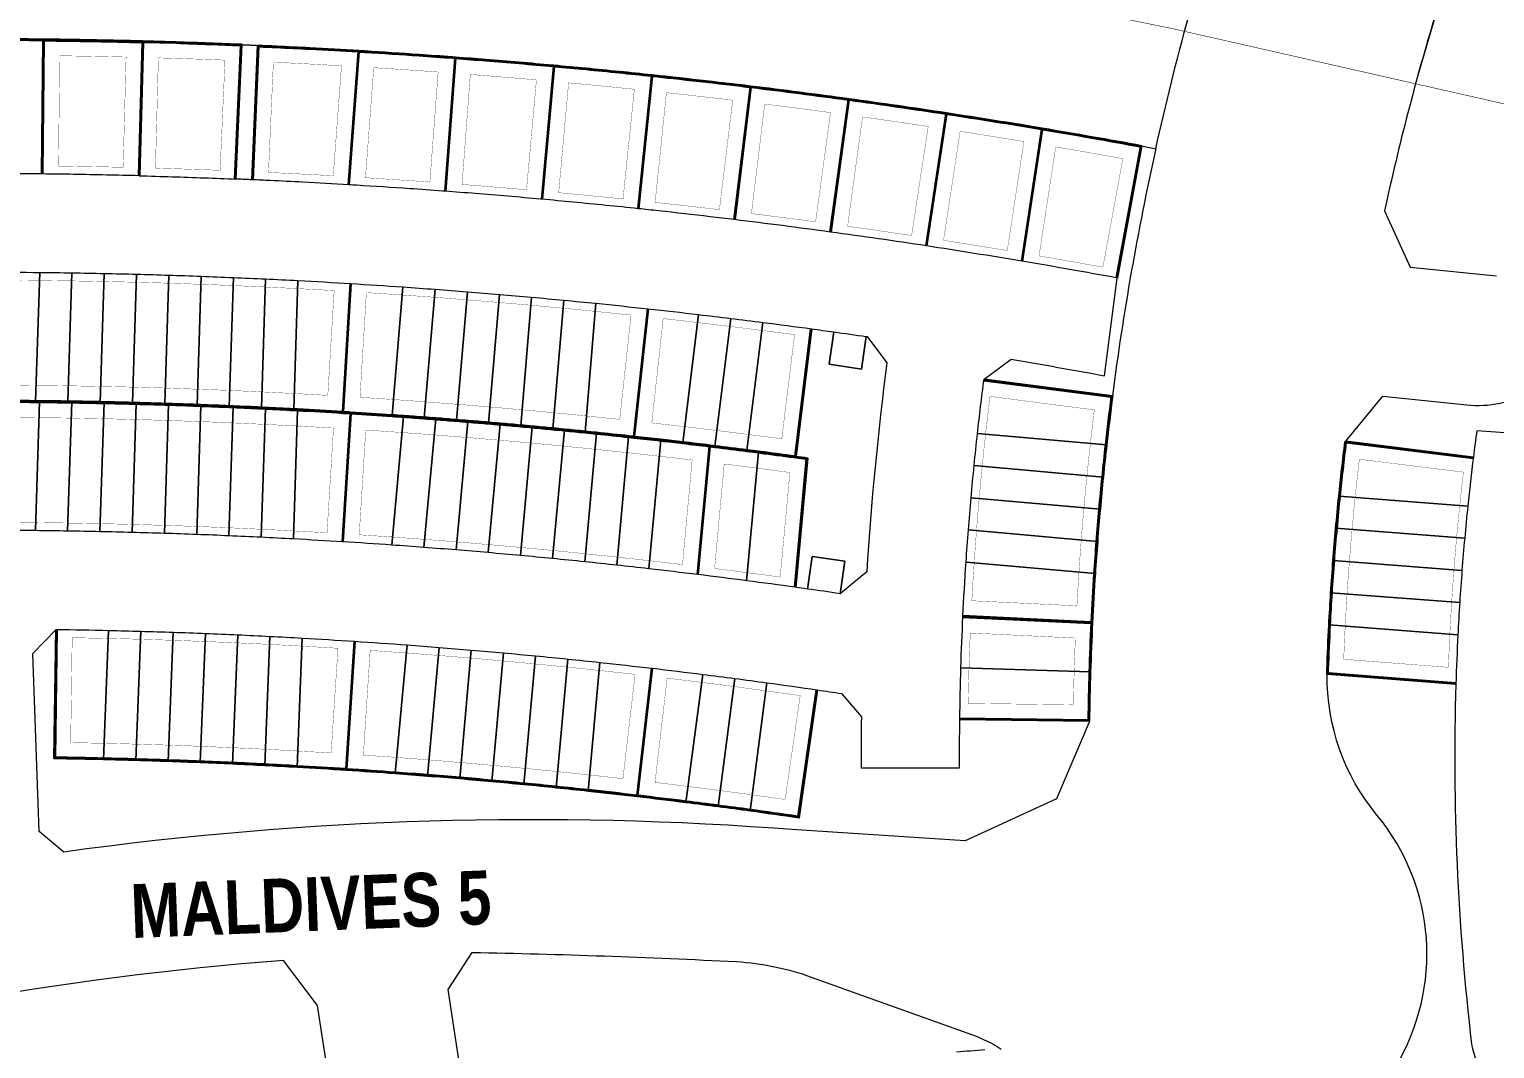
# Model space of a CAD drawing. Header units: centimetres. Extents: x -6122352 to 7132207, y -1694241 to 1947892.
# Drawn here: x 590371 to 862755, y -135533 to 53907 of the extents above; entities that cross this region are included whole.
import ezdxf

# ---------------------------------------------------------------- set-up
doc = ezdxf.new("R2010")
doc.units = ezdxf.units.CM
doc.header["$MEASUREMENT"] = 0
doc.linetypes.add('XR-AR-END-SETTING OUT PLAN$0$23261-XR-AR-SI-GF$0$HIDDEN', pattern=[0.375, 0.25, -0.125])
for name, color, linetype, lineweight, true_color in [('08-Compound Wall-2', 6, 'Continuous', 25, 0xff00ff), ('23585-XR-AR-DAMAC PLOT LIMITS$0$1-End units', 7, 'Continuous', 5, 0xf8991e), ('23585-XR-AR-DAMAC PLOT LIMITS$0$1-Open Space', 7, 'Continuous', 5, 0x90cf5a), ('23585-XR-AR-DAMAC PLOT LIMITS$0$1-Utility', 7, 'Continuous', 5, 0x8db1ff)]:
    doc.layers.add(name, color=color, linetype=linetype, lineweight=lineweight, true_color=true_color)
for name, color, linetype, lineweight in [('23585-XR-AR-BOUNDARY WALLS AND SETBACKS$0$A-ANNO-TEXT', 3, 'Continuous', 25), ('23585-XR-AR-DAMAC PLOT LIMITS$0$1-LV3', 231, 'Continuous', 5), ('23585-XR-AR-DAMAC PLOT LIMITS$0$1-Mid units', 41, 'Continuous', 5), ('A-ANNO-TEXT', 3, 'Continuous', 25)]:
    doc.layers.add(name, color=color, linetype=linetype, lineweight=lineweight)
for name, color, linetype in [('23585-XR-AR-BOUNDARY WALLS AND SETBACKS$0$cluster name', 2, 'Continuous'), ('23585-XR-AR-BOUNDARY WALLS AND SETBACKS$0$setback', 7, 'XR-AR-END-SETTING OUT PLAN$0$23261-XR-AR-SI-GF$0$HIDDEN'), ('@MI-REF LAYER', 7, 'Continuous')]:
    doc.layers.add(name, color=color, linetype=linetype)
doc.layers.add('23585-XR-AR-DAMAC PLOT LIMITS$0$D-Phase New', color=7, linetype='Continuous', true_color=0x000080)
doc.styles.add('23585-XR-AR-BOUNDARY WALLS AND SETBACKS$0$Arial', font='arialbd.ttf')

# ---------------------------------------------------------------- blocks, each defined once
blk = doc.blocks.new('23585-XR-AR-BOUNDARY WALLS AND SETBACKS$0$A$Cfa569a08')
at = {"layer": '23585-XR-AR-BOUNDARY WALLS AND SETBACKS$0$cluster name', "style": '23585-XR-AR-BOUNDARY WALLS AND SETBACKS$0$Arial', "width": 0.8}
blk.add_text('MALDIVES 5', height=10, rotation=49.7694, dxfattribs=at).set_placement((496888.11, 2769268.57, -0.92))
blk = doc.blocks.new('23585-XR-AR-BOUNDARY WALLS AND SETBACKS')
at = {"layer": '08-Compound Wall-2'}
for points in [[(497019.55, 2769481.96), (497002.02, 2769465.55, -0.005978), (497001.32, 2769466.22, -0.004283), (496995.52, 2769472.01, -0.003139), (496991.34, 2769476.31, -0.003138), (496987.21, 2769480.67, -0.003138), (496983.14, 2769485.07, -0.003139), (496979.12, 2769489.53, -0.005303), (496972.46, 2769497.18), (496972.44, 2769497.33), (496990.64, 2769512.85)], [(497019.41, 2769482.11), (497002.02, 2769465.83, -0.004815), (497001.46, 2769466.37, -0.004283), (496995.67, 2769472.15, -0.003139), (496991.48, 2769476.45, -0.003138), (496987.36, 2769480.8, -0.003138), (496983.29, 2769485.21, -0.003139), (496979.27, 2769489.66, -0.005269), (496972.66, 2769497.26), (496990.77, 2769512.69)], [(496799.29, 2769380.25), (496781.61, 2769397.93, -0.00072), (496784.06, 2769400.37, -0.001296), (496788.49, 2769404.75, -0.001891), (496794.99, 2769411.1), (496795.81, 2769411.89, -0.0021), (496803.09, 2769418.87, -0.001296), (496807.62, 2769423.15), (496808.02, 2769423.52, -0.001181), (496812.16, 2769427.4, -0.001296), (496816.73, 2769431.63, -0.001296), (496821.32, 2769435.84), (496821.51, 2769436.01, -0.001242), (496825.93, 2769440.02, -0.001296), (496830.56, 2769444.18, -0.00114), (496835.14, 2769448.25, -0.000734), (496838.1, 2769450.85, -0.002045), (496845.52, 2769457.32, -0.000969), (496849.05, 2769460.36, -0.003827), (496863.1, 2769472.21, -0.003827), (496877.33, 2769483.85, -0.003747), (496891.44, 2769495.03, -0.003905), (496906.31, 2769506.46), (496921.39, 2769486.52)], [(496907.19, 2769475.62), (496891.64, 2769494.94, -0.003842), (496906.27, 2769506.18), (496921.23, 2769486.4)], [(496893.09, 2769464.44), (496877.53, 2769483.76, -0.003706), (496891.48, 2769494.82), (496907.04, 2769475.5)], [(496879.15, 2769453.05), (496863.31, 2769472.12, -0.003785), (496877.38, 2769483.63), (496892.93, 2769464.32)], [(496865.4, 2769441.44), (496849.26, 2769460.27, -0.003785), (496863.15, 2769471.99), (496879, 2769452.92)], [(496918.54, 2769455.54), (496936.94, 2769471.04, 0.004383), (496942.9, 2769464.09, 0.002874), (496946.87, 2769459.59, 0.002874), (496950.89, 2769455.14, 0.002874), (496954.97, 2769450.73, 0.002874), (496959.09, 2769446.37, 0.004383), (496965.48, 2769439.82, 0.004382), (496971.97, 2769433.38, 0.004382), (496978.58, 2769427.05), (496962.11, 2769409.53)], [(496918.67, 2769455.39), (496936.92, 2769470.75, 0.004288), (496942.75, 2769463.96, 0.002874), (496946.72, 2769459.46, 0.002874), (496950.74, 2769455, 0.002874), (496954.82, 2769450.59, 0.002874), (496958.95, 2769446.23, 0.004336), (496965.26, 2769439.75), (496948.32, 2769422.95)], [(496851.82, 2769429.62), (496835.35, 2769448.16, -0.000716), (496838.23, 2769450.7, -0.002045), (496845.65, 2769457.17, -0.000948), (496849.11, 2769460.14), (496865.24, 2769441.31)], [(496838.42, 2769417.6), (496821.72, 2769435.93, -0.001221), (496826.06, 2769439.87, -0.001296), (496830.69, 2769444.03, -0.001122), (496835.2, 2769448.03), (496851.67, 2769429.49)], [(496948.47, 2769422.81), (496965.4, 2769439.6, 0.004334), (496971.84, 2769433.23, 0.004286), (496978.3, 2769427.04), (496961.96, 2769409.66)], [(496889.81, 2769438.1), (496905.33, 2769419.93, 0.00065), (496903.07, 2769418.04, 0.000689), (496900.67, 2769416.03), (496900.13, 2769415.57, 0.000477), (496898.48, 2769414.18, 0.001323), (496893.9, 2769410.29), (496893.17, 2769409.66, 0.00111), (496889.35, 2769406.38, 0.000914), (496886.22, 2769403.67, 0.001081), (496882.53, 2769400.44), (496866.76, 2769418.4)], [(496825.21, 2769405.38), (496808.23, 2769423.45, -0.001161), (496812.3, 2769427.25, -0.001296), (496816.86, 2769431.48, -0.001329), (496821.57, 2769435.8), (496838.28, 2769417.47)], [(496812.19, 2769392.95), (496795.2, 2769411.02), (496795.95, 2769411.74, -0.0021), (496803.23, 2769418.73, -0.001296), (496807.75, 2769423), (496808.08, 2769423.31), (496825.07, 2769405.24)], [(496909.43, 2769391.86), (496893.36, 2769409.56), (496894.03, 2769410.14, -0.001323), (496898.61, 2769414.03, -0.000477), (496900.26, 2769415.42), (496900.8, 2769415.88, -0.000689), (496903.2, 2769417.89, -0.000695), (496905.62, 2769419.91, -0.000435), (496907.13, 2769421.17), (496923.23, 2769403.45)], [(496905.49, 2769420.06), (496905.49, 2769420.06, -0.000477), (496907.15, 2769421.44), (496923.37, 2769403.58)], [(496866.61, 2769418.26), (496882.38, 2769400.31), (496881.7, 2769399.71, 0.001323), (496877.21, 2769395.74, 0.000475), (496875.6, 2769394.3, 0.000848), (496872.73, 2769391.74, 0.000475), (496871.13, 2769390.3, 0.000848), (496868.28, 2769387.72, 0.000475), (496866.69, 2769386.27, 0.000848), (496863.85, 2769383.67, 0.000475), (496862.26, 2769382.21, 0.000848), (496859.44, 2769379.6, 0.000475), (496857.86, 2769378.13, 0.000848), (496855.05, 2769375.51, 0.000475), (496853.48, 2769374.03, 0.000848), (496850.69, 2769371.39, 0.000475), (496849.12, 2769369.91, 0.001702), (496843.55, 2769364.57, 0.000294), (496842.59, 2769363.64), (496825.98, 2769380.83)], [(496799.43, 2769380.39), (496781.9, 2769397.93, -0.000678), (496784.2, 2769400.23, -0.001296), (496788.63, 2769404.61, -0.00187), (496795.06, 2769410.88), (496812.05, 2769392.81)], [(496860.35, 2769347.29), (496843.76, 2769364.5, -0.001679), (496849.26, 2769369.76, -0.000475), (496850.82, 2769371.25, -0.000848), (496853.62, 2769373.89, -0.000475), (496855.19, 2769375.36, -0.000848), (496858, 2769377.99, -0.000475), (496859.58, 2769379.45, -0.000848), (496862.4, 2769382.06, -0.000475), (496863.99, 2769383.52, -0.000848), (496866.82, 2769386.12, -0.000475), (496868.42, 2769387.57, -0.000848), (496871.27, 2769390.15, -0.000475), (496872.87, 2769391.59, -0.000848), (496875.73, 2769394.16, -0.000475), (496877.34, 2769395.59, -0.001323), (496881.84, 2769399.56), (496882.58, 2769400.22, -0.001103), (496886.35, 2769403.51, -0.000914), (496889.48, 2769406.23, -0.001083), (496893.21, 2769409.43), (496909.28, 2769391.73)], [(496797.17, 2769378.13), (496779.49, 2769395.81, 0.001247), (496775.28, 2769391.55, 0.001296), (496770.92, 2769387.11), (496766.58, 2769382.64, 0.001294), (496762.27, 2769378.15, 0.001296), (496757.98, 2769373.64, 0.001237), (496753.91, 2769369.32), (496753.72, 2769369.11, 0.002134), (496746.74, 2769361.59), (496744.59, 2769359.25, 0.00097), (496741.45, 2769355.8, 0.001164), (496737.7, 2769351.65, 0.001296), (496733.55, 2769347.01, 0.001296), (496729.42, 2769342.35), (496729.2, 2769342.1, 0.001225), (496725.32, 2769337.67, 0.001296), (496721.24, 2769332.97, 0.001306), (496717.15, 2769328.21)], [(496797.02, 2769377.99), (496779.49, 2769395.53, 0.001205), (496775.42, 2769391.41, 0.001296), (496771.06, 2769386.97), (496766.79, 2769382.57), (496784.63, 2769365.35)], [(496940.17, 2769393.7), (496955.35, 2769375.11, 0.002143), (496948.29, 2769369.3, 0.001405), (496943.69, 2769365.45, 0.001405), (496939.11, 2769361.57, 0.002143), (496932.16, 2769355.62, 0.002143), (496925.27, 2769349.6, 0.001405), (496920.77, 2769345.62, 0.001405), (496916.3, 2769341.62, 0.001405), (496911.86, 2769337.59, 0.001405), (496907.43, 2769333.54, 0.001405), (496903.03, 2769329.46, 0.001405), (496898.65, 2769325.36, 0.002143), (496892.01, 2769319.05, 0.002143), (496885.43, 2769312.69, 0.001405), (496881.15, 2769308.49, 0.001405), (496876.89, 2769304.27, 0.001405), (496872.65, 2769300.02, 0.001405), (496868.44, 2769295.75, 0.001405), (496864.25, 2769291.45, 0.001405), (496860.08, 2769287.13, 0.002143), (496853.78, 2769280.5), (496836.31, 2769296.96)], [(496940.02, 2769393.58), (496955.07, 2769375.14, 0.002096), (496948.16, 2769369.45, 0.001405), (496943.56, 2769365.6, 0.001405), (496938.98, 2769361.73, 0.00212), (496932.11, 2769355.83), (496916.53, 2769373.83)], [(496772.23, 2769352.3), (496754.13, 2769369.25, -0.001216), (496758.13, 2769373.51, -0.001296), (496762.42, 2769378.02, -0.001273), (496766.65, 2769382.43), (496784.49, 2769365.2)], [(496825.83, 2769380.69), (496842.45, 2769363.5, 0.001838), (496836.47, 2769357.69), (496835.96, 2769357.19, 0.001165), (496832.2, 2769353.47), (496831.69, 2769352.97, 0.001165), (496827.95, 2769349.24), (496827.45, 2769348.73, 0.001165), (496823.73, 2769344.98), (496823.22, 2769344.47, 0.001165), (496819.52, 2769340.7), (496819.02, 2769340.18, 0.001165), (496815.34, 2769336.39), (496814.84, 2769335.88, 0.001165), (496811.18, 2769332.07), (496810.68, 2769331.55, 0.001165), (496807.04, 2769327.72), (496806.55, 2769327.2, 0.001165), (496802.93, 2769323.35), (496802.44, 2769322.82, 0.001974), (496796.35, 2769316.26), (496778.76, 2769332.44)], [(496916.38, 2769373.7), (496931.95, 2769355.7, 0.00212), (496925.13, 2769349.75, 0.001405), (496920.64, 2769345.77, 0.001405), (496916.17, 2769341.77, 0.001405), (496911.72, 2769337.74, 0.001405), (496907.29, 2769333.69, 0.001405), (496902.89, 2769329.61, 0.001405), (496898.51, 2769325.5, 0.00212), (496891.95, 2769319.27), (496875.48, 2769336.45)], [(496772.09, 2769352.16), (496753.99, 2769369.11, 0.002173), (496746.89, 2769361.46), (496744.74, 2769359.11, 0.000949), (496741.66, 2769355.74), (496760.02, 2769339.07)], [(496814.08, 2769299.94), (496796.5, 2769316.12, -0.001974), (496802.59, 2769322.69), (496803.08, 2769323.21, -0.001165), (496806.7, 2769327.06), (496807.19, 2769327.58, -0.001165), (496810.83, 2769331.41), (496811.32, 2769331.93, -0.001165), (496814.98, 2769335.74), (496815.48, 2769336.25, -0.001165), (496819.16, 2769340.04), (496819.66, 2769340.56, -0.001165), (496823.36, 2769344.33), (496823.87, 2769344.84, -0.001165), (496827.59, 2769348.59), (496828.09, 2769349.09, -0.001165), (496831.83, 2769352.83), (496832.34, 2769353.33, -0.001165), (496836.1, 2769357.04), (496836.61, 2769357.55, -0.00186), (496842.66, 2769363.43, -0.000294), (496843.62, 2769364.36), (496860.21, 2769347.15)], [(496875.34, 2769336.31), (496891.8, 2769319.13, 0.00212), (496885.29, 2769312.84, 0.001405), (496881.01, 2769308.64, 0.001405), (496876.75, 2769304.41, 0.001405), (496872.51, 2769300.16, 0.001405), (496868.3, 2769295.89, 0.001405), (496864.11, 2769291.59, 0.001405), (496859.94, 2769287.27, 0.002097), (496853.77, 2769280.78), (496836.45, 2769297.1)]]:
    blk.add_lwpolyline(points, format="xyb", dxfattribs=at)
blk.add_lwpolyline([(496889.96, 2769438.23), (496905.49, 2769420.06)], dxfattribs=at)
at = {"layer": '23585-XR-AR-BOUNDARY WALLS AND SETBACKS$0$setback', "ltscale": 40, "const_width": 0.05}
for points in [[(496991.45, 2769509.6, 0.003395), (496995.53, 2769504.94, 0.003305), (496999.55, 2769500.46, 0.003304), (497003.64, 2769496.04, 0.003304), (497007.78, 2769491.68, 0.003305), (497011.98, 2769487.36, 0.003356), (497016.31, 2769483.04), (497002.06, 2769469.7, -0.003278), (496997.66, 2769474.11, -0.003139), (496993.5, 2769478.39, -0.003138), (496989.4, 2769482.72, -0.003138), (496985.36, 2769487.1, -0.003139), (496981.36, 2769491.52, -0.003795), (496976.61, 2769496.95)], [(496918.09, 2769485.91, 0.002556), (496908.54, 2769478.57), (496895.68, 2769494.54, -0.002644), (496905.73, 2769502.26)], [(496894.41, 2769467.43), (496881.55, 2769483.39, -0.002504), (496890.96, 2769490.85), (496903.81, 2769474.88, 0.002548)], [(496880.43, 2769456.05), (496867.33, 2769471.82, -0.002574), (496876.88, 2769479.63), (496889.74, 2769463.66, 0.002553)], [(496875.81, 2769452.22, 0.002553), (496866.62, 2769444.46), (496853.28, 2769460.03, -0.002575), (496862.71, 2769467.98)], [(496921.63, 2769454.22), (496936.58, 2769466.81, 0.002955), (496940.64, 2769462.11, 0.002874), (496944.63, 2769457.59, 0.002874), (496948.68, 2769453.11, 0.002874), (496952.77, 2769448.68, 0.002874), (496956.92, 2769444.3, 0.002955), (496961.24, 2769439.84), (496947.35, 2769426.07, -0.00326), (496942.42, 2769431.18, -0.002748), (496938.31, 2769435.53, -0.002747), (496934.25, 2769439.92, -0.002747), (496930.23, 2769444.36, -0.002748), (496926.27, 2769448.84, -0.00326)], [(496862.07, 2769440.56, 0.000332), (496860.88, 2769439.54, 0.002045), (496853.61, 2769433.2, 0.000156), (496853, 2769432.66), (496839.38, 2769447.99, -0.000173), (496840.08, 2769448.6, -0.002045), (496847.48, 2769455.05, -0.000343), (496848.73, 2769456.12)], [(496848.5, 2769428.69, 0.000581), (496846.21, 2769426.65, 0.001296), (496841.67, 2769422.57, 0.000605), (496839.56, 2769420.66), (496825.75, 2769435.81, -0.000616), (496827.94, 2769437.79, -0.001296), (496832.56, 2769441.94, -0.000582), (496834.89, 2769444.01)], [(496888.63, 2769435.17), (496901.3, 2769420.34, 0.000026), (496901.21, 2769420.27, 0.000689), (496898.81, 2769418.25), (496898.26, 2769417.79, 0.000477), (496896.6, 2769416.39, 0.001323), (496892.02, 2769412.5), (496891.28, 2769411.87, 0.00111), (496887.46, 2769408.58, 0.000914), (496884.32, 2769405.85, 0.000444), (496882.8, 2769404.53), (496869.93, 2769419.18, -0.001396), (496874.81, 2769423.42, -0.001296), (496879.35, 2769427.32, -0.001296), (496883.92, 2769431.2, -0.001331)], [(496960.96, 2769412.68, -0.003005), (496956.24, 2769417.22, -0.003005), (496951.58, 2769421.81), (496965.46, 2769435.58, 0.002953), (496969.88, 2769431.23, 0.002953), (496974.35, 2769426.93)], [(496835.12, 2769416.62, 0.000713), (496832.65, 2769414.35, 0.001296), (496828.18, 2769410.2, 0.000544), (496826.3, 2769408.45), (496812.26, 2769423.39, -0.000555), (496814.21, 2769425.21, -0.001296), (496818.76, 2769429.42, -0.000724), (496821.31, 2769431.77)], [(496910.63, 2769394.86), (496897.52, 2769409.3, -0.000859), (496900.48, 2769411.81, -0.000477), (496902.13, 2769413.2), (496902.67, 2769413.66, -0.000689), (496905.06, 2769415.66, -0.000539), (496906.93, 2769417.23), (496920.05, 2769402.78, 0.001372), (496915.37, 2769398.87, 0.001397)], [(496800.35, 2769383.43), (496785.86, 2769397.93, -0.000094), (496786.18, 2769398.25, -0.001296), (496790.59, 2769402.61, -0.001256), (496794.9, 2769406.82), (496808.94, 2769391.88, 0.001179), (496804.97, 2769388, 0.001296), (496800.63, 2769383.7, 0.000083)], [(496861.4, 2769350.38), (496847.86, 2769364.42, -0.001038), (496851.26, 2769367.66, -0.000475), (496852.82, 2769369.14, -0.000848), (496855.61, 2769371.78, -0.000475), (496857.17, 2769373.25, -0.000848), (496859.98, 2769375.86, -0.000475), (496861.55, 2769377.33, -0.000848), (496864.37, 2769379.93, -0.000475), (496865.95, 2769381.39, -0.000848), (496868.78, 2769383.98, -0.000475), (496870.37, 2769385.42, -0.000848), (496873.21, 2769388, -0.000475), (496874.81, 2769389.43, -0.000848), (496877.66, 2769391.99, -0.000475), (496879.27, 2769393.42, -0.001323), (496883.75, 2769397.39), (496884.5, 2769398.04, -0.001103), (496888.26, 2769401.33, -0.000914), (496891.38, 2769404.04, -0.00046), (496892.96, 2769405.39), (496906.07, 2769390.95, 0.001377), (496901.44, 2769386.95, 0.001352), (496896.92, 2769383, 0.001352), (496892.42, 2769379.02, 0.001352), (496887.93, 2769375.01, 0.001352), (496883.48, 2769370.99, 0.001352), (496879.04, 2769366.93, 0.001352), (496874.62, 2769362.86, 0.001352), (496870.23, 2769358.76, 0.001352), (496865.86, 2769354.64, 0.001387), (496861.4, 2769350.38, 0.001387)], [(496785.57, 2769368.47, -0.00066), (496787.74, 2769370.7, -0.001296), (496792.01, 2769375.06, -0.000598), (496793.99, 2769377.06), (496779.5, 2769391.56, 0.000619), (496777.41, 2769389.45, 0.001295), (496773.07, 2769385.02), (496770.83, 2769382.71)], [(496773.12, 2769355.44), (496758.15, 2769369.45, -0.000611), (496760.16, 2769371.58, -0.001296), (496764.44, 2769376.08, -0.000668), (496766.66, 2769378.39), (496781.4, 2769364.15, 0.000645), (496779.26, 2769361.92, 0.001296), (496775.06, 2769357.5, 0.0006)], [(496878.62, 2769337.37, -0.001548), (496883.52, 2769342.01, -0.001374), (496887.89, 2769346.11, -0.001374), (496892.29, 2769350.18, -0.001374), (496896.71, 2769354.23, -0.001374), (496901.15, 2769358.25, -0.001374), (496905.61, 2769362.25, -0.001374), (496910.09, 2769366.22, -0.001548), (496915.17, 2769370.67), (496927.93, 2769355.92, 0.001443), (496923.28, 2769351.85, 0.001405), (496918.78, 2769347.86, 0.001405), (496914.3, 2769343.85, 0.001405), (496909.84, 2769339.81, 0.001405), (496905.4, 2769335.74, 0.001405), (496900.98, 2769331.66, 0.001405), (496896.59, 2769327.54, 0.001443), (496892.11, 2769323.29)]]:
    blk.add_lwpolyline(points, format="xyb", close=True, dxfattribs=at)
for points in [[(496813.25, 2769396.06), (496799.21, 2769411, -0.00172), (496805.16, 2769416.7, -0.000784), (496807.89, 2769419.28), (496821.93, 2769404.34, 0.000773), (496819.29, 2769401.84, 0.001775), (496813.25, 2769396.06, 0.001775)], [(496865.42, 2769415.22), (496878.29, 2769400.57, 0.000883), (496875.28, 2769397.9, 0.000475), (496873.67, 2769396.47, 0.000848), (496870.8, 2769393.9, 0.000475), (496869.19, 2769392.45, 0.000848), (496866.33, 2769389.86, 0.000475), (496864.73, 2769388.41, 0.000848), (496861.89, 2769385.81, 0.000475), (496860.3, 2769384.34, 0.000848), (496857.47, 2769381.73, 0.000475), (496855.89, 2769380.26, 0.000848), (496853.07, 2769377.62, 0.000475), (496851.49, 2769376.14, 0.000848), (496848.69, 2769373.5, 0.000475), (496847.12, 2769372.01, 0.001358), (496842.66, 2769367.74), (496829.11, 2769381.76, -0.001452), (496833.96, 2769386.4, -0.001296), (496838.31, 2769390.52, -0.001296), (496842.69, 2769394.61, -0.001296), (496847.09, 2769398.68, -0.001296), (496851.5, 2769402.73, -0.001296), (496855.94, 2769406.76, -0.001296), (496860.4, 2769410.76, -0.001452), (496865.42, 2769415.22, -0.001452)], [(496938.8, 2769390.64), (496951.14, 2769375.54, 0.001442), (496946.37, 2769371.6, 0.001405), (496941.76, 2769367.74, 0.001405), (496937.16, 2769363.86, 0.001442), (496932.47, 2769359.84), (496919.71, 2769374.59, -0.001486), (496924.63, 2769378.8, -0.001374), (496929.21, 2769382.67, -0.001374), (496933.81, 2769386.51, -0.001486), (496938.8, 2769390.64, -0.001486)], [(496781.76, 2769333.49, -0.00148), (496786.43, 2769338.5, -0.001296), (496790.53, 2769342.86, -0.001296), (496794.66, 2769347.2, -0.001296), (496798.81, 2769351.53, -0.001296), (496802.99, 2769355.83, -0.001296), (496807.18, 2769360.1, -0.001296), (496811.4, 2769364.36, -0.001296), (496815.64, 2769368.59, -0.001296), (496819.9, 2769372.81, -0.001479), (496824.79, 2769377.59), (496838.35, 2769363.57, 0.0012), (496834.44, 2769359.76), (496833.93, 2769359.25, 0.001165), (496830.16, 2769355.53), (496829.65, 2769355.03, 0.001165), (496825.9, 2769351.28), (496825.39, 2769350.78, 0.001165), (496821.66, 2769347.01), (496821.16, 2769346.5, 0.001165), (496817.45, 2769342.72), (496816.94, 2769342.21, 0.001165), (496813.25, 2769338.41), (496812.75, 2769337.89, 0.001165), (496809.08, 2769334.07), (496808.59, 2769333.55, 0.001165), (496804.94, 2769329.71), (496804.44, 2769329.19, 0.001165), (496800.81, 2769325.33), (496800.32, 2769324.81, 0.001359), (496796.11, 2769320.28)], [(496800.53, 2769316.22, -0.001355), (496804.7, 2769320.71), (496805.19, 2769321.23, -0.001165), (496808.8, 2769325.07), (496809.3, 2769325.59, -0.001165), (496812.93, 2769329.41), (496813.42, 2769329.93, -0.001165), (496817.07, 2769333.72), (496817.57, 2769334.24, -0.001165), (496821.24, 2769338.02), (496821.74, 2769338.53, -0.001165), (496825.43, 2769342.29), (496825.93, 2769342.8, -0.001165), (496829.64, 2769346.54), (496830.15, 2769347.05, -0.001165), (496833.88, 2769350.77), (496834.39, 2769351.27, -0.001165), (496838.14, 2769354.97), (496838.65, 2769355.48, -0.001513), (496843.55, 2769360.25), (496857.08, 2769346.22, 0.001387), (496852.67, 2769341.91, 0.001352), (496848.39, 2769337.69, 0.001352), (496844.13, 2769333.45, 0.001352), (496839.9, 2769329.19, 0.001352), (496835.69, 2769324.9, 0.001352), (496831.5, 2769320.59, 0.001352), (496827.34, 2769316.26, 0.001352), (496823.2, 2769311.91, 0.001352), (496819.08, 2769307.53, 0.001387), (496814.88, 2769303.02)], [(496839.47, 2769298.11, -0.001548), (496844.12, 2769303, -0.001374), (496848.28, 2769307.31, -0.001374), (496852.47, 2769311.6, -0.001374), (496856.68, 2769315.86, -0.001374), (496860.91, 2769320.11, -0.001374), (496865.16, 2769324.33, -0.001374), (496869.44, 2769328.52, -0.001548), (496874.28, 2769333.22, -0.001548)], [(496874.28, 2769333.22), (496887.78, 2769319.14, 0.001443), (496883.34, 2769314.84, 0.001405), (496879.04, 2769310.63, 0.001405), (496874.77, 2769306.39, 0.001405), (496870.52, 2769302.13, 0.001405), (496866.3, 2769297.85, 0.001405), (496862.1, 2769293.54, 0.001405), (496857.92, 2769289.21, 0.001443), (496853.66, 2769284.74), (496839.47, 2769298.11)]]:
    blk.add_lwpolyline(points, format="xyb", dxfattribs=at)
at = {"layer": '23585-XR-AR-BOUNDARY WALLS AND SETBACKS$0$A-ANNO-TEXT'}
blk.add_blockref('23585-XR-AR-BOUNDARY WALLS AND SETBACKS$0$A$Cfa569a08', (0, 0), dxfattribs=at)
blk = doc.blocks.new('A$C9d9485f6')
at = {"layer": 'A-ANNO-TEXT', "rotation": 312.4881850805905}
blk.add_blockref('23585-XR-AR-BOUNDARY WALLS AND SETBACKS', (-2377088.53, -1504219.25), dxfattribs=at)
blk = doc.blocks.new('23585-XR-AR-DAMAC PLOT LIMITS')
at = {"layer": '23585-XR-AR-DAMAC PLOT LIMITS$0$1-End units', "color": 251, "true_color": 0x636466}
for points in [[(496996.65, 2769505.94), (496979.12, 2769489.53, -0.005303), (496972.46, 2769497.18), (496972.44, 2769497.33), (496990.64, 2769512.85, 0.005042)], [(497019.55, 2769481.96), (497002.02, 2769465.55, -0.005978), (497001.32, 2769466.22, -0.004283), (496995.52, 2769472.01), (497013.05, 2769488.42, 0.005042)], [(496942.9, 2769464.09), (496925.14, 2769447.85, -0.004637), (496918.54, 2769455.54), (496936.94, 2769471.04, 0.004383)], [(496965.48, 2769439.82), (496948.39, 2769422.88, -0.004637), (496941.33, 2769430.14), (496959.09, 2769446.37, 0.004383)], [(496971.97, 2769433.38), (496955.19, 2769416.14, -0.004382), (496948.39, 2769422.88), (496965.48, 2769439.82, 0.004382)], [(496905.55, 2769419.98, 0.000695), (496903.13, 2769417.96, 0.000689), (496900.74, 2769415.96), (496900.19, 2769415.5, 0.000477), (496898.54, 2769414.1), (496882.95, 2769432.35, -0.001976), (496889.96, 2769438.23)], [(496978.58, 2769427.05), (496962.11, 2769409.53, -0.004382), (496955.19, 2769416.14), (496971.97, 2769433.38, 0.004382)], [(496889.42, 2769406.31, 0.000914), (496886.29, 2769403.59, 0.001103), (496882.52, 2769400.3), (496866.68, 2769418.33, -0.002045), (496873.83, 2769424.55)], [(496923.37, 2769403.58, 0.002063), (496916.34, 2769397.72), (496900.19, 2769415.5), (496900.74, 2769415.96, -0.000689), (496903.13, 2769417.96, -0.000695), (496905.55, 2769419.98, -0.000478), (496907.22, 2769421.37)], [(496882.52, 2769400.3), (496881.77, 2769399.64, 0.001323), (496877.28, 2769395.66, 0.000475), (496875.67, 2769394.23), (496859.4, 2769411.88, -0.0021), (496866.68, 2769418.33)], [(496916.34, 2769397.72, 0.002062), (496909.36, 2769391.8), (496893.21, 2769409.57), (496893.97, 2769410.22, -0.001323), (496898.54, 2769414.1, -0.000477), (496900.19, 2769415.5)], [(496909.36, 2769391.8, 0.002062), (496902.43, 2769385.82), (496886.29, 2769403.59, -0.000914), (496889.42, 2769406.31, -0.001104), (496893.21, 2769409.57)], [(496948.29, 2769369.3), (496932.85, 2769387.67, -0.002174), (496940.17, 2769393.7), (496955.35, 2769375.11, 0.002143)], [(496849.19, 2769369.84, 0.001702), (496843.62, 2769364.5, 0.000316), (496842.59, 2769363.5), (496825.91, 2769380.76, -0.0021), (496832.93, 2769387.49)], [(496842.59, 2769363.5, 0.00186), (496836.54, 2769357.62), (496836.03, 2769357.11), (496818.85, 2769373.88, -0.002128), (496825.91, 2769380.76)], [(496939.11, 2769361.57, 0.002143), (496932.16, 2769355.62), (496916.46, 2769373.77, -0.002174), (496923.66, 2769379.94)], [(496932.16, 2769355.62, 0.002143), (496925.27, 2769349.6), (496909.1, 2769367.34, -0.002236), (496916.46, 2769373.77)], [(496866.89, 2769353.55, 0.002062), (496860.28, 2769347.22), (496843.62, 2769364.5, -0.001702), (496849.19, 2769369.84, -0.000475), (496850.75, 2769371.32)], [(496860.28, 2769347.22, 0.002062), (496853.72, 2769340.84), (496836.54, 2769357.62, -0.00186), (496842.59, 2769363.5, -0.000316), (496843.62, 2769364.5)], [(496898.65, 2769325.36, 0.002143), (496892.01, 2769319.05), (496875.41, 2769336.38, -0.002236), (496882.49, 2769343.11)], [(496802.51, 2769322.76, 0.002019), (496796.29, 2769316.05), (496778.63, 2769332.3, -0.002128), (496785.33, 2769339.52)], [(496892.01, 2769319.05, 0.002143), (496885.43, 2769312.69), (496868.39, 2769329.6, -0.002236), (496875.41, 2769336.38)], [(496820.17, 2769306.51, 0.002062), (496813.95, 2769299.79), (496796.29, 2769316.05, -0.002019), (496802.51, 2769322.76), (496803, 2769323.28)], [(496860.08, 2769287.13, 0.002143), (496853.78, 2769280.5), (496836.31, 2769296.96, -0.002236), (496843.04, 2769304.03)]]:
    blk.add_lwpolyline(points, format="xyb", close=True, dxfattribs=at)
at = {"layer": '23585-XR-AR-DAMAC PLOT LIMITS$0$1-LV3', "color": 251, "true_color": 0x636466}
for points in [[(496921.39, 2769486.52, 0.003825), (496907.12, 2769475.56), (496891.44, 2769495.03, -0.003905), (496906.31, 2769506.46)], [(496907.12, 2769475.56, 0.003827), (496893.01, 2769464.38), (496877.33, 2769483.85, -0.003747), (496891.44, 2769495.03)], [(496893.01, 2769464.38, 0.003827), (496879.08, 2769452.98), (496863.1, 2769472.21, -0.003827), (496877.33, 2769483.85)], [(496879.08, 2769452.98, 0.003827), (496865.32, 2769441.37), (496849.05, 2769460.36, -0.003827), (496863.1, 2769472.21)], [(496865.32, 2769441.37, 0.000969), (496861.86, 2769438.4, 0.002045), (496854.6, 2769432.08, 0.000724), (496851.74, 2769429.56), (496835.14, 2769448.25, -0.000734), (496838.1, 2769450.85, -0.002045), (496845.52, 2769457.32, -0.000969), (496849.05, 2769460.36)], [(496851.74, 2769429.56, 0.001151), (496847.21, 2769425.53, 0.001296), (496842.68, 2769421.46, 0.001242), (496838.35, 2769417.54), (496821.51, 2769436.01, -0.001242), (496825.93, 2769440.02, -0.001296), (496830.56, 2769444.18, -0.00114), (496835.14, 2769448.25)], [(496838.35, 2769417.54), (496838.16, 2769417.36, 0.001296), (496833.67, 2769413.25, 0.001296), (496829.2, 2769409.1, 0.001181), (496825.14, 2769405.31), (496808.02, 2769423.52, -0.001181), (496812.16, 2769427.4, -0.001296), (496816.73, 2769431.63, -0.001296), (496821.32, 2769435.84), (496821.51, 2769436.01)], [(496825.14, 2769405.31), (496824.75, 2769404.94, 0.001296), (496820.32, 2769400.75, 0.0021), (496813.19, 2769393.91, 0.000316), (496812.12, 2769392.88), (496794.99, 2769411.1), (496795.81, 2769411.89, -0.0021), (496803.09, 2769418.87, -0.001296), (496807.62, 2769423.15), (496808.02, 2769423.52)], [(496812.12, 2769392.88, 0.001812), (496806.02, 2769386.93, 0.001296), (496801.68, 2769382.64, 0.00072), (496799.29, 2769380.25), (496781.61, 2769397.93, -0.00072), (496784.06, 2769400.37, -0.001296), (496788.49, 2769404.75, -0.001891), (496794.99, 2769411.1)], [(496779.49, 2769395.81, 0.001247), (496775.28, 2769391.55, 0.001296), (496770.92, 2769387.11), (496766.58, 2769382.64), (496784.56, 2769365.27, -0.001297), (496788.81, 2769369.65, -0.001296), (496793.08, 2769374, -0.001234), (496797.17, 2769378.13)], [(496784.56, 2769365.27, 0.00127), (496780.35, 2769360.88, 0.001296), (496776.15, 2769356.47, 0.001237), (496772.16, 2769352.23), (496753.91, 2769369.32, -0.001237), (496757.98, 2769373.64, -0.001296), (496762.27, 2769378.15, -0.001294), (496766.58, 2769382.64)], [(496772.16, 2769352.23), (496771.97, 2769352.03, 0.002131), (496765.15, 2769344.68), (496763.02, 2769342.36, 0.000967), (496759.96, 2769339), (496741.45, 2769355.8, -0.00097), (496744.59, 2769359.25), (496746.74, 2769361.59, -0.002134), (496753.72, 2769369.11), (496753.91, 2769369.32)]]:
    blk.add_lwpolyline(points, format="xyb", close=True, dxfattribs=at)
at = {"layer": '23585-XR-AR-DAMAC PLOT LIMITS$0$1-Mid units', "color": 251, "true_color": 0x636466}
for points in [[(497000.66, 2769501.48), (496983.14, 2769485.07, -0.003139), (496979.12, 2769489.53), (496996.65, 2769505.94, 0.003305)], [(497004.73, 2769497.07), (496987.21, 2769480.67, -0.003138), (496983.14, 2769485.07), (497000.66, 2769501.48, 0.003304)], [(497008.86, 2769492.71), (496991.34, 2769476.31, -0.003138), (496987.21, 2769480.67), (497004.73, 2769497.07, 0.003304)], [(497013.05, 2769488.42), (496995.52, 2769472.01, -0.003139), (496991.34, 2769476.31), (497008.86, 2769492.71, 0.003305)], [(496946.87, 2769459.59), (496929.11, 2769443.36, -0.002748), (496925.14, 2769447.85), (496942.9, 2769464.09, 0.002874)], [(496950.89, 2769455.14), (496933.14, 2769438.91, -0.002747), (496929.11, 2769443.36), (496946.87, 2769459.59, 0.002874)], [(496954.97, 2769450.73), (496937.21, 2769434.5, -0.002747), (496933.14, 2769438.91), (496950.89, 2769455.14, 0.002874)], [(496959.09, 2769446.37), (496941.33, 2769430.14, -0.002748), (496937.21, 2769434.5), (496954.97, 2769450.73, 0.002874)], [(496898.54, 2769414.1, 0.001323), (496893.97, 2769410.22), (496878.38, 2769428.46, -0.001296), (496882.95, 2769432.35)], [(496893.97, 2769410.22), (496893.21, 2769409.57, 0.001104), (496889.42, 2769406.31), (496873.83, 2769424.55, -0.001296), (496878.38, 2769428.46)], [(496875.67, 2769394.23, 0.000848), (496872.8, 2769391.66, 0.000475), (496871.2, 2769390.22), (496854.94, 2769407.87, -0.001296), (496859.4, 2769411.88)], [(496871.2, 2769390.22, 0.000848), (496868.35, 2769387.64, 0.000475), (496866.76, 2769386.19), (496850.49, 2769403.84, -0.001296), (496854.94, 2769407.87)], [(496866.76, 2769386.19, 0.000848), (496863.92, 2769383.6, 0.000475), (496862.33, 2769382.14), (496846.07, 2769399.79, -0.001296), (496850.49, 2769403.84)], [(496902.43, 2769385.82, 0.001352), (496897.91, 2769381.87), (496881.77, 2769399.64), (496882.52, 2769400.3, -0.001103), (496886.29, 2769403.59)], [(496862.33, 2769382.14, 0.000848), (496859.51, 2769379.53, 0.000475), (496857.93, 2769378.06), (496841.67, 2769395.71, -0.001296), (496846.07, 2769399.79)], [(496897.91, 2769381.87, 0.001352), (496893.41, 2769377.9), (496877.28, 2769395.66, -0.001323), (496881.77, 2769399.64)], [(496857.93, 2769378.06, 0.000848), (496855.12, 2769375.43, 0.000475), (496853.55, 2769373.96), (496837.29, 2769391.61, -0.001296), (496841.67, 2769395.71)], [(496893.41, 2769377.9, 0.001352), (496888.94, 2769373.9), (496872.8, 2769391.66, -0.000848), (496875.67, 2769394.23, -0.000475), (496877.28, 2769395.66)], [(496853.55, 2769373.96, 0.000848), (496850.75, 2769371.32, 0.000475), (496849.19, 2769369.84), (496832.93, 2769387.49, -0.001296), (496837.29, 2769391.61)], [(496888.94, 2769373.9, 0.001352), (496884.48, 2769369.88), (496868.35, 2769387.64, -0.000848), (496871.2, 2769390.22, -0.000475), (496872.8, 2769391.66)], [(496884.48, 2769369.88, 0.001352), (496880.05, 2769365.83), (496863.92, 2769383.6, -0.000848), (496866.76, 2769386.19, -0.000475), (496868.35, 2769387.64)], [(496948.29, 2769369.3, 0.001405), (496943.69, 2769365.45), (496928.24, 2769383.82, -0.001374), (496932.85, 2769387.67)], [(496880.05, 2769365.83, 0.001352), (496875.65, 2769361.76), (496859.51, 2769379.53, -0.000848), (496862.33, 2769382.14, -0.000475), (496863.92, 2769383.6)], [(496943.69, 2769365.45, 0.001405), (496939.11, 2769361.57), (496923.66, 2769379.94, -0.001374), (496928.24, 2769383.82)], [(496875.65, 2769361.76, 0.001352), (496871.26, 2769357.67), (496855.12, 2769375.43, -0.000848), (496857.93, 2769378.06, -0.000475), (496859.51, 2769379.53)], [(496836.03, 2769357.11, 0.001165), (496832.27, 2769353.4), (496831.76, 2769352.9), (496814.58, 2769369.66, -0.001296), (496818.85, 2769373.88)], [(496871.26, 2769357.67, 0.001352), (496866.89, 2769353.55), (496850.75, 2769371.32, -0.000848), (496853.55, 2769373.96, -0.000475), (496855.12, 2769375.43)], [(496831.76, 2769352.9, 0.001165), (496828.02, 2769349.17), (496827.52, 2769348.66), (496810.34, 2769365.42, -0.001296), (496814.58, 2769369.66)], [(496827.52, 2769348.66, 0.001165), (496823.8, 2769344.91), (496823.29, 2769344.4), (496806.11, 2769361.16, -0.001296), (496810.34, 2769365.42)], [(496925.27, 2769349.6, 0.001405), (496920.77, 2769345.62), (496904.61, 2769363.37, -0.001374), (496909.1, 2769367.34)], [(496920.77, 2769345.62, 0.001405), (496916.3, 2769341.62), (496900.14, 2769359.36, -0.001374), (496904.61, 2769363.37)], [(496823.29, 2769344.4, 0.001165), (496819.59, 2769340.63), (496819.09, 2769340.11), (496801.91, 2769356.87, -0.001296), (496806.11, 2769361.16)], [(496853.72, 2769340.84, 0.001352), (496849.44, 2769336.63), (496832.27, 2769353.4, -0.001165), (496836.03, 2769357.11), (496836.54, 2769357.62)], [(496916.3, 2769341.62, 0.001405), (496911.86, 2769337.59), (496895.7, 2769355.33, -0.001374), (496900.14, 2769359.36)], [(496819.09, 2769340.11, 0.001165), (496815.41, 2769336.32), (496814.91, 2769335.81), (496797.73, 2769352.57, -0.001296), (496801.91, 2769356.87)], [(496911.86, 2769337.59, 0.001405), (496907.43, 2769333.54), (496891.27, 2769351.28, -0.001374), (496895.7, 2769355.33)], [(496814.91, 2769335.81, 0.001165), (496811.25, 2769332), (496810.76, 2769331.48), (496793.58, 2769348.24, -0.001296), (496797.73, 2769352.57)], [(496849.44, 2769336.63, 0.001352), (496845.19, 2769332.39), (496828.02, 2769349.17, -0.001165), (496831.76, 2769352.9), (496832.27, 2769353.4)], [(496845.19, 2769332.39, 0.001352), (496840.96, 2769328.14), (496823.8, 2769344.91, -0.001165), (496827.52, 2769348.66), (496828.02, 2769349.17)], [(496907.43, 2769333.54, 0.001405), (496903.03, 2769329.46), (496886.87, 2769347.21, -0.001374), (496891.27, 2769351.28)], [(496810.76, 2769331.48, 0.001165), (496807.12, 2769327.65), (496806.62, 2769327.13), (496789.44, 2769343.89, -0.001296), (496793.58, 2769348.24)], [(496903.03, 2769329.46, 0.001405), (496898.65, 2769325.36), (496882.49, 2769343.11, -0.001374), (496886.87, 2769347.21)], [(496806.62, 2769327.13, 0.001165), (496803, 2769323.28), (496802.51, 2769322.76), (496785.33, 2769339.52, -0.001296), (496789.44, 2769343.89)], [(496840.96, 2769328.14, 0.001352), (496836.76, 2769323.86), (496819.59, 2769340.63, -0.001165), (496823.29, 2769344.4), (496823.8, 2769344.91)], [(496836.76, 2769323.86, 0.001352), (496832.58, 2769319.55), (496815.41, 2769336.32, -0.001165), (496819.09, 2769340.11), (496819.59, 2769340.63)], [(496832.58, 2769319.55, 0.001352), (496828.42, 2769315.23), (496811.25, 2769332, -0.001165), (496814.91, 2769335.81), (496815.41, 2769336.32)], [(496828.42, 2769315.23, 0.001352), (496824.29, 2769310.88), (496807.12, 2769327.65, -0.001165), (496810.76, 2769331.48), (496811.25, 2769332)], [(496824.29, 2769310.88, 0.001352), (496820.17, 2769306.51), (496803, 2769323.28, -0.001165), (496806.62, 2769327.13), (496807.12, 2769327.65)], [(496885.43, 2769312.69, 0.001405), (496881.15, 2769308.49), (496864.11, 2769325.39, -0.001374), (496868.39, 2769329.6)], [(496881.15, 2769308.49, 0.001405), (496876.89, 2769304.27), (496859.85, 2769321.17, -0.001374), (496864.11, 2769325.39)], [(496876.89, 2769304.27, 0.001405), (496872.65, 2769300.02), (496855.61, 2769316.92, -0.001374), (496859.85, 2769321.17)], [(496872.65, 2769300.02, 0.001405), (496868.44, 2769295.75), (496851.4, 2769312.65, -0.001374), (496855.61, 2769316.92)], [(496868.44, 2769295.75, 0.001405), (496864.25, 2769291.45), (496847.21, 2769308.35, -0.001374), (496851.4, 2769312.65)], [(496864.25, 2769291.45, 0.001405), (496860.08, 2769287.13), (496843.04, 2769304.03, -0.001374), (496847.21, 2769308.35)]]:
    blk.add_lwpolyline(points, format="xyb", close=True, dxfattribs=at)
at = {"layer": '23585-XR-AR-DAMAC PLOT LIMITS$0$1-Open Space', "color": 251, "true_color": 0x636466}
for points in [[(496935.97, 2769573.56, 0.002392), (496925.35, 2769562.99, 0.019605), (496945.75, 2769531.56), (496956.68, 2769528.06), (496968.73, 2769538.77, -0.045849)], [(496746.74, 2769361.59, -0.002134), (496753.72, 2769369.11, -0.001296), (496757.98, 2769373.64, -0.001296), (496762.27, 2769378.15, -0.001294), (496766.58, 2769382.64), (496770.92, 2769387.11, -0.001296), (496775.28, 2769391.55, -0.001247), (496779.49, 2769395.81, -0.000624), (496781.61, 2769397.93, -0.00072), (496784.06, 2769400.37, -0.001296), (496788.49, 2769404.75, -0.001891), (496794.99, 2769411.1), (496795.81, 2769411.89, -0.0021), (496803.09, 2769418.87, -0.001296), (496807.62, 2769423.15, -0.001296), (496812.16, 2769427.4, -0.001296), (496816.73, 2769431.63, -0.001296), (496821.32, 2769435.84, -0.001296), (496825.93, 2769440.02, -0.001296), (496830.56, 2769444.18, -0.00114), (496835.14, 2769448.25, -0.000734), (496838.1, 2769450.85, -0.002045), (496845.52, 2769457.32, -0.000969), (496849.05, 2769460.36, -0.003827), (496863.1, 2769472.21, -0.003827), (496877.33, 2769483.85, -0.003747), (496891.44, 2769495.03, -0.003905), (496906.31, 2769506.46), (496908.52, 2769508.01, -0.012191), (496894.44, 2769529.21)], [(497010.53, 2769371.44, 0.001144), (497007.29, 2769367.33)], [(496968.49, 2769282.95), (496934.88, 2769305.46), (496932.81, 2769313.45, -0.007931), (496967.26, 2769348.51, -0.070526), (496978.75, 2769356.81), (497007.75, 2769372.09), (497009.06, 2769372.67, -0.044025), (497012.46, 2769373.82, -0.094046)], [(496955.55, 2769262.25), (496920.67, 2769285.61), (496910.23, 2769286.59, 0.051355), (496843.88, 2769181.41)]]:
    blk.add_lwpolyline(points, format="xyb", dxfattribs=at)
for points in [[(497021.65, 2769520.86, 0.00084), (497018.76, 2769517.88), (497035.75, 2769500.92, 0.000459), (497034.21, 2769499.32), (497028.07, 2769499.26, -0.015955), (497009.05, 2769519.54), (497013.66, 2769523.55), (497009.66, 2769528.15), (497005.06, 2769524.15, -0.003801), (497000.79, 2769529.21), (496987.45, 2769516.64, 0.00273), (496990.64, 2769512.85), (496972.44, 2769497.33), (496970.94, 2769508.08), (496982.66, 2769518.51, 0.077437), (496986.58, 2769523.26, -0.077432), (496995.26, 2769533.8), (497003.48, 2769541.1)], [(496936.94, 2769471.04), (496918.54, 2769455.54), (496919.2, 2769461.77, -0.003809), (496933.19, 2769472.51), (496921.39, 2769486.52), (496906.31, 2769506.46), (496908.52, 2769508.01, 0.022346)], [(497084.19, 2769435.97), (497105.83, 2769415.59, 0.005474), (497089.51, 2769397.89, -0.004803), (497081.69, 2769402.7, -0.183414), (497064.4, 2769425.62, 0.319346), (497027.61, 2769454.69, -0.177243), (497002.02, 2769465.55), (497019.55, 2769481.96, 0.036928), (497070.86, 2769438.92, 0.170093)], [(496904.09, 2769444.3, 0.017304), (496930.22, 2769415.29), (496929.84, 2769408.89), (496925.97, 2769413.61), (496921.26, 2769409.74), (496925.12, 2769405.03, 0.000511), (496923.37, 2769403.58), (496907.22, 2769421.37, 0.000478), (496905.55, 2769419.98), (496889.96, 2769438.23, -0.000903), (496893.18, 2769440.9), (496897.03, 2769436.18), (496901.75, 2769440.04), (496897.89, 2769444.77), (496898.01, 2769444.87)], [(496861.88, 2769269.29), (496836.66, 2769290.73), (496836.31, 2769296.96), (496853.78, 2769280.5, -0.002143), (496860.08, 2769287.13, -0.001405), (496864.25, 2769291.45, -0.001405), (496868.44, 2769295.75, -0.001405), (496872.65, 2769300.02, -0.001405), (496876.89, 2769304.27, -0.001405), (496881.15, 2769308.49, -0.001405), (496885.43, 2769312.69, -0.002143), (496892.01, 2769319.05, -0.002143), (496898.65, 2769325.36, -0.001405), (496903.03, 2769329.46, -0.001405), (496907.43, 2769333.54, -0.001405), (496911.86, 2769337.59, -0.001405), (496916.3, 2769341.62, -0.001405), (496920.77, 2769345.62, -0.001405), (496925.27, 2769349.6, -0.002143), (496932.16, 2769355.62, -0.002143), (496939.11, 2769361.57, -0.001405), (496943.69, 2769365.45, -0.001405), (496948.29, 2769369.3, -0.002143), (496955.35, 2769375.11), (496940.17, 2769393.7, -0.001038), (496943.69, 2769396.56), (496949.41, 2769396.35, 0.004203), (496956.37, 2769389.91), (496968.69, 2769403.44, -0.004104), (496962.11, 2769409.53), (496978.58, 2769427.05), (496978.71, 2769426.93), (496985.14, 2769412.79), (496979.45, 2769395.02), (496956.79, 2769373.3, 0.054122), (496867.8, 2769270.07)], [(496799.29, 2769380.25, 0.000576), (496797.37, 2769378.33), (496797.17, 2769378.13), (496779.49, 2769395.81), (496779.66, 2769395.98, -0.000576), (496781.61, 2769397.93)]]:
    blk.add_lwpolyline(points, format="xyb", close=True, dxfattribs=at)
at = {"layer": '23585-XR-AR-DAMAC PLOT LIMITS$0$1-Utility', "color": 251, "true_color": 0x636466}
for points in [[(496893.18, 2769440.9, -0.001317), (496897.89, 2769444.77), (496901.75, 2769440.04), (496897.03, 2769436.18)], [(496929.84, 2769408.89, 0.001374), (496925.12, 2769405.03), (496921.26, 2769409.74), (496925.97, 2769413.61)]]:
    blk.add_lwpolyline(points, format="xyb", close=True, dxfattribs=at)
at = {"layer": '23585-XR-AR-DAMAC PLOT LIMITS$0$D-Phase New', "color": 8, "const_width": 0.1}
for points in [[(497321.18, 2769786.63), (497326.78, 2769790.41), (497360.2, 2769816.41), (497399.76, 2769847.18), (497492.14, 2769929.91), (497550.94, 2769991.99), (497583.53, 2770028.9), (497589.03, 2770035.52), (497314.24, 2770181.16, 0.036516), (496832.05, 2769846.37), (496874.35, 2769760.79), (496885.44, 2769737.97), (496936.56, 2769633.58), (496921.28, 2769621.25), (496900.1, 2769610.96, 0.033948), (496932.27, 2769551.82), (496968.84, 2769577.18), (497196.84, 2769708.74), (497249.2, 2769738.1)], [(496900.1, 2769610.96), (496921.28, 2769621.25), (496936.56, 2769633.58), (496885.44, 2769737.97), (496874.35, 2769760.79), (496832.05, 2769846.37, 0.006928), (496746.31, 2769775.07, 0.049904), (496192.24, 2769196.16), (496366.34, 2769035.68), (496464.74, 2769146.2), (496601.21, 2769277.62), (496681.41, 2769354.87), (496699.47, 2769372.26), (496774.4, 2769438.43), (496894.23, 2769525.45), (496932.27, 2769551.82, -0.033948)]]:
    blk.add_lwpolyline(points, format="xyb", close=True, dxfattribs=at)
blk.add_lwpolyline([(497536.81, 2769352.14), (497584.9, 2769406.41), (497631.67, 2769450.47), (497321.18, 2769786.63), (497249.2, 2769738.1), (497196.84, 2769708.74), (496968.84, 2769577.18), (496894.23, 2769525.45), (496774.4, 2769438.43), (496699.47, 2769372.26), (496681.41, 2769354.87), (497226.77, 2768802.17), (497256.16, 2768835.96), (497300.28, 2768896.74), (497338.9, 2768961.17), (497371.7, 2769028.74), (497381.73, 2769055.04), (497333.11, 2769183.1), (497381.2, 2769282.03), (497510.83, 2769316.9)], close=True, dxfattribs=at)
blk = doc.blocks.new('A$Cf093b529')
at = {"layer": 'A-ANNO-TEXT'}
blk.add_blockref('23585-XR-AR-DAMAC PLOT LIMITS', (-495391.99, -2768603.44), dxfattribs=at)

msp = doc.modelspace()

# ---------------------------------------------------------------- block references
at = {"layer": '@MI-REF LAYER', "xscale": 1000, "yscale": 1000, "zscale": 1000}
msp.add_blockref('A$C9d9485f6', (-23958.95046, 48155.57226), dxfattribs=at)
at = {"layer": '@MI-REF LAYER', "xscale": 1000, "yscale": 1000, "zscale": 1000, "rotation": 312.4882903633292}
msp.add_blockref('A$Cf093b529', (-891608.73293, 539022.72011), dxfattribs=at)

doc.saveas('drawing.dxf')
